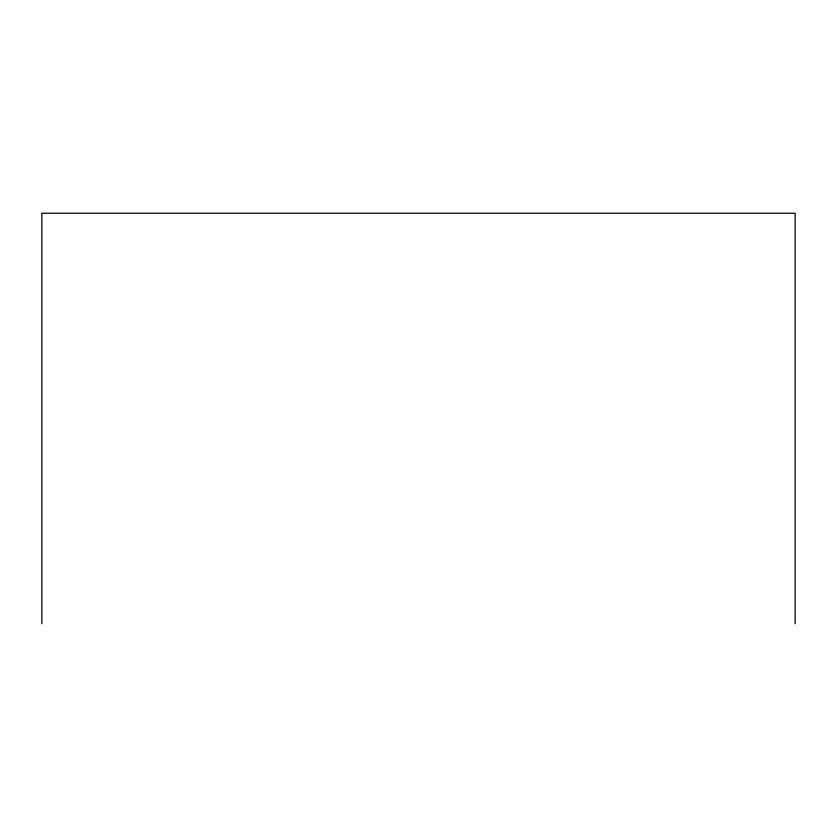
<?xml version="1.0" encoding="UTF-8"?>
<svg xmlns="http://www.w3.org/2000/svg" width="837" height="837" viewBox="0 0 837 837"><rect width="100%" height="100%" fill="white"/><g stroke="black" fill="none" stroke-linecap="round" stroke-linejoin="round"><path stroke-width="1.26" d="M795.15 623.743L795.15 213.257L41.85 213.257L41.85 623.743"/></g></svg>
